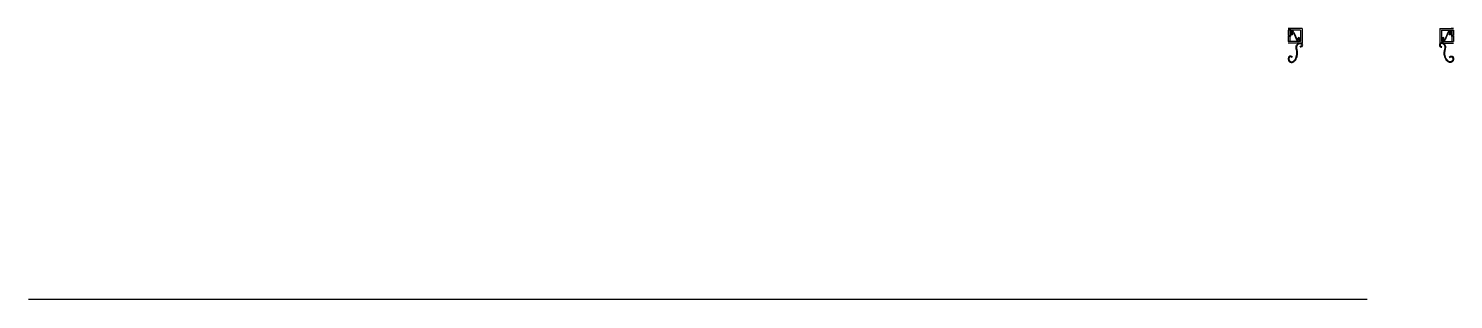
# Model space of a CAD drawing. Extents: x -5023 to 1783, y -1938 to 0.
# Drawn here: x -5023 to -4142, y -652 to -485 of the extents above; entities that cross this region are included whole.
import ezdxf

# ---------------------------------------------------------------- set-up
doc = ezdxf.new("R2010")
doc.units = 0
doc.header["$LTSCALE"] = 48
doc.header["$MEASUREMENT"] = 0
for name, color, linetype in [('1EL-1', 1, 'CONTINUOUS'), ('1EL-7', 7, 'CONTINUOUS'), ('A-EXT ELEV', 7, 'CONTINUOUS'), ('A-SECT', 7, 'CONTINUOUS'), ('EL-BASE', 1, 'CONTINUOUS')]:
    doc.layers.add(name, color=color, linetype=linetype)

msp = doc.modelspace()

# ---------------------------------------------------------------- linework, layer by layer
at = {"layer": '1EL-1'}
for points in [[(-4241.7808, -502.4997), (-4241.8997, -502.42675), (-4242.02105, -502.35225), (-4242.31359, -502.18204), (-4242.48546, -502.08899), (-4242.83831, -501.94081), (-4243.0199, -501.88324), (-4243.31883, -501.86702), (-4243.42392, -501.87449), (-4243.61311, -501.92462), (-4243.6969, -501.96107), (-4243.84399, -502.0524), (-4243.90887, -502.10693), (-4244.09302, -502.29922), (-4244.18301, -502.45565), (-4244.31985, -502.79179), (-4244.36622, -502.9729), (-4244.42286, -503.35039), (-4244.43283, -503.54677), (-4244.41207, -504.0154), (-4244.36533, -504.28879), (-4244.21801, -504.70963), (-4244.14316, -504.8669), (-4243.94914, -505.15497), (-4243.83373, -505.27988), (-4243.41717, -505.62468), (-4243.07088, -505.76147), (-4242.46814, -505.85128), (-4242.20975, -505.84288), (-4241.72505, -505.74233), (-4241.49856, -505.65179), (-4241.08142, -505.41772), (-4240.8903, -505.27432), (-4240.46002, -504.88489), (-4240.23709, -504.62149), (-4239.72821, -503.91721), (-4239.48019, -503.46773), (-4239.08993, -502.5428), (-4238.94925, -502.068), (-4238.77916, -501.19708), (-4238.73313, -500.80388), (-4238.69552, -500.00985), (-4238.70516, -499.60917), (-4238.77158, -498.97982), (-4238.80676, -498.74974), (-4238.89953, -498.29507), (-4238.95529, -498.07555), (-4239.08451, -497.56437), (-4239.15584, -497.27889), (-4239.23979, -496.7308), (-4239.25107, -496.47036), (-4239.18767, -495.94568), (-4239.11541, -495.68606), (-4238.89018, -495.20365), (-4238.73855, -494.97977), (-4238.35441, -494.58016), (-4238.12541, -494.40822), (-4237.64971, -494.16989), (-4237.40473, -494.10407), (-4237.04944, -494.10005), (-4236.92782, -494.11749), (-4236.6882, -494.19441), (-4236.57226, -494.25363), (-4236.38431, -494.39418), (-4236.30879, -494.47169), (-4236.20648, -494.62113), (-4236.1722, -494.6896), (-4236.12006, -494.84228), (-4236.10322, -494.9246), (-4236.08977, -495.09882), (-4236.09619, -495.19038), (-4236.12846, -495.33374), (-4236.14915, -495.38971), (-4236.20443, -495.4934), (-4236.24457, -495.54556), (-4236.35217, -495.65003), (-4236.41912, -495.70095), (-4236.60693, -495.817), (-4236.73816, -495.87829), (-4236.99689, -495.97883), (-4237.12137, -496.01895), (-4237.25425, -496.06145)], [(-4145.0263, -502.4997), (-4144.9074, -502.42675), (-4144.78605, -502.35225), (-4144.49351, -502.18204), (-4144.32164, -502.08899), (-4143.96879, -501.94081), (-4143.7872, -501.88324), (-4143.48827, -501.86702), (-4143.38318, -501.87449), (-4143.19399, -501.92462), (-4143.1102, -501.96107), (-4142.96311, -502.0524), (-4142.89823, -502.10693), (-4142.71408, -502.29922), (-4142.62409, -502.45565), (-4142.48725, -502.79179), (-4142.44087, -502.9729), (-4142.38424, -503.35039), (-4142.37427, -503.54677), (-4142.39503, -504.0154), (-4142.44177, -504.28879), (-4142.58909, -504.70963), (-4142.66394, -504.8669), (-4142.85796, -505.15497), (-4142.97337, -505.27988), (-4143.38993, -505.62468), (-4143.73622, -505.76147), (-4144.33896, -505.85128), (-4144.59735, -505.84288), (-4145.08205, -505.74233), (-4145.30854, -505.65179), (-4145.72568, -505.41772), (-4145.9168, -505.27432), (-4146.34708, -504.88489), (-4146.57001, -504.62149), (-4147.07889, -503.91721), (-4147.32691, -503.46773), (-4147.71717, -502.5428), (-4147.85785, -502.068), (-4148.02794, -501.19708), (-4148.07397, -500.80388), (-4148.11158, -500.00985), (-4148.10194, -499.60917), (-4148.03552, -498.97982), (-4148.00033, -498.74974), (-4147.90757, -498.29507), (-4147.85181, -498.07555), (-4147.72258, -497.56437), (-4147.65126, -497.27889), (-4147.56731, -496.7308), (-4147.55603, -496.47036), (-4147.61943, -495.94568), (-4147.69169, -495.68606), (-4147.91691, -495.20365), (-4148.06855, -494.97977), (-4148.45269, -494.58016), (-4148.68169, -494.40822), (-4149.15738, -494.16989), (-4149.40237, -494.10407), (-4149.75766, -494.10005), (-4149.87928, -494.11749), (-4150.11889, -494.19441), (-4150.23484, -494.25363), (-4150.42278, -494.39418), (-4150.49831, -494.47169), (-4150.60062, -494.62113), (-4150.6349, -494.6896), (-4150.68704, -494.84228), (-4150.70388, -494.9246), (-4150.71733, -495.09882), (-4150.71091, -495.19038), (-4150.67863, -495.33374), (-4150.65795, -495.38971), (-4150.60267, -495.4934), (-4150.56253, -495.54556), (-4150.45493, -495.65003), (-4150.38798, -495.70095), (-4150.20017, -495.817), (-4150.06894, -495.87829), (-4149.81021, -495.97883), (-4149.68573, -496.01895), (-4149.55285, -496.06145)]]:
    msp.add_open_spline(points, degree=3, knots=[0, 0, 0, 0, 0.533219101, 0.533219101, 1.271861741, 1.271861741, 2.010504381, 2.010504381, 2.383133643, 2.383133643, 2.68132307, 2.68132307, 2.979512496, 2.979512496, 3.643468674, 3.643468674, 4.307424852, 4.307424852, 4.971381029, 4.971381029, 5.881714452, 5.881714452, 6.456923266, 6.456923266, 7.03213208, 7.03213208, 8.344647359, 8.344647359, 9.307489571, 9.307489571, 10.270331783, 10.270331783, 11.233173995, 11.233173995, 12.626136141, 12.626136141, 14.841688319, 14.841688319, 17.057240496, 17.057240496, 18.850165562, 18.850165562, 20.643090627, 20.643090627, 21.674145887, 21.674145887, 22.705201146, 22.705201146, 24.148527124, 24.148527124, 25.591853101, 25.591853101, 27.035179078, 27.035179078, 28.442243651, 28.442243651, 29.849308225, 29.849308225, 31.256372799, 31.256372799, 32.037377535, 32.037377535, 32.818382272, 32.818382272, 33.505828832, 33.505828832, 34.021963807, 34.021963807, 34.538098783, 34.538098783, 35.121337219, 35.121337219, 35.564808444, 35.564808444, 36.085064909, 36.085064909, 36.605321375, 36.605321375, 37.352129608, 37.352129608, 38.019224479, 38.019224479, 38.019224479, 38.019224479], dxfattribs=at)
for points in [[(-4241.98776, -502.83703), (-4243.48854, -502.30536), (-4243.724, -504.78071), (-4242.23381, -505.43332), (-4240.23377, -503.93416), (-4239.13375, -500.73597), (-4239.23374, -498.63716), (-4239.63375, -496.53834), (-4239.03374, -494.73936), (-4236.83369, -493.73992), (-4235.8465, -494.46237), (-4235.83367, -495.63885), (-4236.83369, -496.33846), (-4237.1337, -496.4384)], [(-4144.81934, -502.83703), (-4143.31856, -502.30536), (-4143.0831, -504.78071), (-4144.57329, -505.43332), (-4146.57333, -503.93416), (-4147.67335, -500.73597), (-4147.57336, -498.63716), (-4147.17335, -496.53834), (-4147.77336, -494.73936), (-4149.97341, -493.73992), (-4150.9606, -494.46237), (-4150.97343, -495.63885), (-4149.97341, -496.33846), (-4149.6734, -496.4384)]]:
    msp.add_spline(points, degree=3, dxfattribs=at)
at = {"layer": '1EL-7'}
for p, q in [((-4244.42599, -484.82273), (-4242.92599, -484.82273)), ((-4142.3811, -484.82273), (-4143.8811, -484.82273))]:
    msp.add_line(p, q, dxfattribs=at)
at = {"layer": 'A-EXT ELEV'}
msp.add_line((-4195.63367, -652.32273), (-5022.57151, -652.32273), dxfattribs=at)
at = {"layer": 'A-SECT'}
for p, q in [((-4242.92599, -484.82273), (-4244.42599, -484.82273)), ((-4143.8811, -484.82273), (-4142.3811, -484.82273))]:
    msp.add_line(p, q, dxfattribs=at)
at = {"layer": 'EL-BASE', "color": 2}
for p, q in [((-4235.92599, -484.82273), (-4244.42599, -484.82273)), ((-4236.92599, -485.82273), (-4244.42599, -485.82273)), ((-4236.92599, -492.82273), (-4244.42599, -492.82273)), ((-4236.92599, -485.82273), (-4236.92599, -492.82273)), ((-4235.92599, -484.82273), (-4235.92599, -493.82273)), ((-4150.8811, -484.82273), (-4150.8811, -493.82273)), ((-4150.8811, -484.82273), (-4142.3811, -484.82273)), ((-4149.8811, -485.82273), (-4149.8811, -492.82273)), ((-4149.8811, -485.82273), (-4142.3811, -485.82273)), ((-4149.8811, -492.82273), (-4142.3811, -492.82273)), ((-4235.92599, -493.82273), (-4244.42599, -493.82273)), ((-4150.8811, -493.82273), (-4142.3811, -493.82273))]:
    msp.add_line(p, q, dxfattribs=at)
at = {"layer": 'EL-BASE'}
for p, q in [((-4244.42599, -485.82273), (-4244.42599, -489.07273)), ((-4244.42599, -489.32273), (-4242.92599, -489.32273)), ((-4244.42599, -489.57273), (-4244.42599, -492.82273)), ((-4243.42599, -485.82273), (-4243.42599, -489.07273)), ((-4243.42599, -489.07273), (-4242.92599, -489.32273)), ((-4242.92599, -489.32273), (-4243.42599, -489.57273)), ((-4243.42599, -489.57273), (-4243.42599, -492.82273)), ((-4143.3811, -489.07273), (-4143.8811, -489.32273)), ((-4143.8811, -489.32273), (-4143.3811, -489.57273)), ((-4142.3811, -489.32273), (-4143.8811, -489.32273)), ((-4143.3811, -485.82273), (-4143.3811, -489.07273)), ((-4143.3811, -489.57273), (-4143.3811, -492.82273)), ((-4142.3811, -485.82273), (-4142.3811, -489.07273)), ((-4142.3811, -489.57273), (-4142.3811, -492.82273))]:
    msp.add_line(p, q, dxfattribs=at)
at = {"layer": 'EL-BASE', "color": 1}
for p, q in [((-4244.42599, -489.07273), (-4243.42599, -489.07273)), ((-4244.42599, -489.57273), (-4243.42599, -489.57273)), ((-4241.19361, -487.31737), (-4239.26669, -491.81378)), ((-4240.94808, -487.27013), (-4239.02116, -491.76654)), ((-4145.85902, -487.27013), (-4147.78594, -491.76654)), ((-4145.61349, -487.31737), (-4147.54041, -491.81378)), ((-4142.3811, -489.07273), (-4143.3811, -489.07273)), ((-4142.3811, -489.57273), (-4143.3811, -489.57273))]:
    msp.add_line(p, q, dxfattribs=at)
for centre, radius, start, end in [((-4242.01988, -487.45348), 1.24788, 161.18419747, 243.3039865), ((-4242.10527, -487.47608), 1.17537, 10.09184122, 158.79793163), ((-4242.01988, -487.45348), 0.99788, 161.48434105, 247.06786837), ((-4242.10527, -487.47608), 0.92537, 9.87585928, 158.47678048), ((-4242.2695, -487.99639), 0.65103, 241.46401339, 108.05700685), ((-4242.43255, -487.49627), 0.125, 108.05700685, 288.05700685), ((-4242.2695, -487.99639), 0.40103, 249.68961328, 108.05700685), ((-4238.10951, -491.60783), 1.17537, 190.09184122, 338.79793163), ((-4238.10951, -491.60783), 0.92537, 189.87585928, 338.47678048), ((-4237.94528, -491.08752), 0.65103, 61.46401339, 288.05700685), ((-4237.94528, -491.08752), 0.40103, 69.68961328, 288.05700685), ((-4237.78223, -491.58764), 0.125, 288.05700685, 108.05700685), ((-4238.19489, -491.63043), 0.99788, 341.48434105, 67.06786837), ((-4238.19489, -491.63043), 1.24788, 341.18419747, 63.3039865), ((-4148.61221, -491.63043), 1.24788, 116.6960135, 198.81580253), ((-4148.69759, -491.60783), 1.17537, 201.20206837, 349.90815878), ((-4148.61221, -491.63043), 0.99788, 112.93213163, 198.51565895), ((-4148.69759, -491.60783), 0.92537, 201.52321952, 350.12414072), ((-4148.86182, -491.08752), 0.65103, 251.94299315, 118.53598661), ((-4149.02487, -491.58764), 0.125, 71.94299315, 251.94299315), ((-4148.86182, -491.08752), 0.40103, 251.94299315, 110.31038672), ((-4144.70183, -487.47608), 1.17537, 21.20206837, 169.90815878), ((-4144.70183, -487.47608), 0.92537, 21.52321952, 170.12414072), ((-4144.5376, -487.99639), 0.65103, 71.94299315, 298.53598661), ((-4144.5376, -487.99639), 0.40103, 71.94299315, 290.31038672), ((-4144.37455, -487.49627), 0.125, 251.94299315, 71.94299315), ((-4144.78722, -487.45348), 0.99788, 292.93213163, 18.51565895), ((-4144.78722, -487.45348), 1.24788, 296.6960135, 18.81580253)]:
    msp.add_arc(centre, radius, start, end, dxfattribs=at)

doc.saveas('drawing.dxf')
